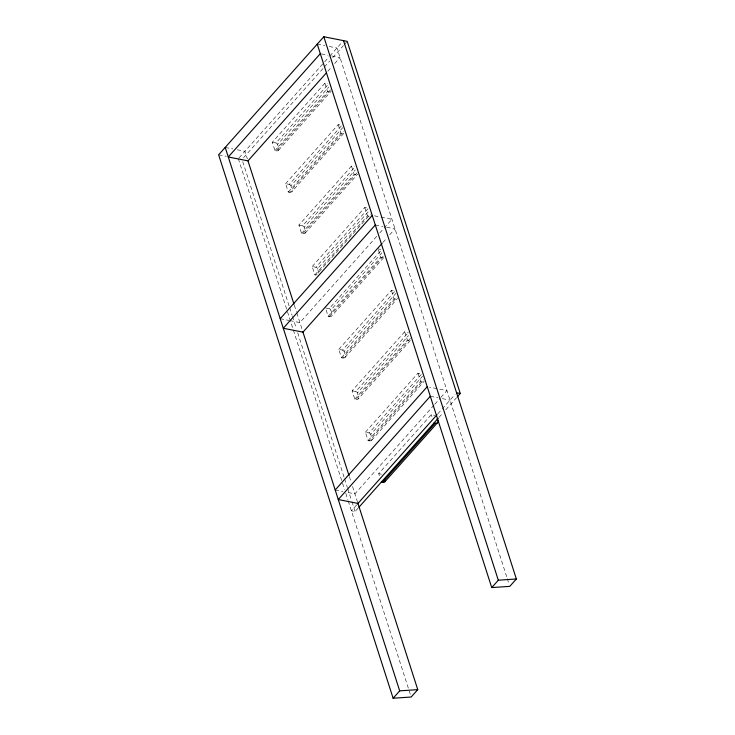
<?xml version="1.0" encoding="UTF-8"?>
<svg xmlns="http://www.w3.org/2000/svg" width="735" height="735" viewBox="0 0 735 735"><rect width="100%" height="100%" fill="white"/><g stroke="black" fill="none" stroke-linecap="round" stroke-linejoin="round"><path stroke-width="0.55" stroke-dasharray="3.67 2.76" d="M239.068 157.85L329.041 56.88M329.804 56.025L342.06 42.272M243.561 157.685L323.593 67.877M324.356 67.023L329.684 61.033M332.735 57.615L343.41 45.634M344.173 44.78L346.461 42.217M327.856 71.231L331.66 66.968M334.701 63.55L340.02 57.578L329.078 55.419M330.585 89.826L276.213 150.85L274.982 150.601L272.29 142.232L324.888 83.211L327.654 83.762M272.29 142.232L275.983 142.957L327.819 84.801M276.213 150.85A4.585 2.701 41.7 0 0 278.758 147.983L277.6 144.4L328.674 87.088M274.982 150.601L327.571 91.581L328.802 91.829A4.585 2.701 41.7 0 0 330.493 91.71M278.482 150.307L331.081 91.287M285.593 183.658L338.183 124.638L341.885 125.373L289.287 184.393L285.593 183.658L288.276 192.028L289.507 192.276L343.888 131.253M289.507 192.276A4.585 2.701 41.7 0 0 292.052 189.419L290.904 185.826L342.731 127.66M288.276 192.028L340.875 133.007L342.106 133.255A4.585 2.701 41.7 0 0 344.384 132.713L291.786 191.734M357.182 172.679L302.811 233.702L301.58 233.464L298.897 225.085L351.486 166.073L354.261 166.615M298.897 225.085L302.59 225.82L355.18 166.799M302.811 233.702A4.585 2.701 41.7 0 0 305.356 230.845L304.207 227.253L355.271 169.95M301.58 233.464L354.178 174.443L355.409 174.682A4.585 2.701 41.7 0 0 357.1 174.562M305.089 233.17L357.679 174.149M312.191 266.52L364.79 207.5L368.483 208.225L315.894 267.246L312.191 266.52L314.883 274.89L316.114 275.129L370.486 214.105M318.825 273.172A4.585 2.701 41.7 0 0 318.659 272.272L317.502 268.679L369.337 210.522M314.883 274.89L367.472 215.869L368.704 216.108A4.585 2.701 41.7 0 0 369.622 216.173M376.733 236.367L299.908 322.582L290.059 320.635M379.774 232.949L391.948 219.296L380.996 217.137M382.843 242.522L386.647 238.25M389.688 234.832L395.017 228.861L384.074 226.702M325.495 307.947L329.188 308.672L381.787 249.652M326.165 310.041L328.187 316.316L329.418 316.555A4.585 2.701 41.7 0 0 331.954 313.698L330.805 310.115L381.878 252.803M328.187 316.316L380.776 257.296L382.007 257.535A4.585 2.701 41.7 0 0 384.286 257.002L331.687 316.022M329.418 316.555L383.789 255.532M338.798 349.373L391.387 290.353L395.081 291.078L342.492 350.099L338.798 349.373L341.481 357.743L342.712 357.982L397.093 296.958M342.712 357.982A4.585 2.701 41.7 0 0 345.257 355.124L344.109 351.541L395.935 293.375M341.481 357.743L394.079 298.722L395.311 298.97A4.585 2.701 41.7 0 0 397.001 298.851M344.991 357.449L397.589 298.428M410.387 338.394L356.016 399.417L354.784 399.169L352.102 390.799L404.691 331.779L408.384 332.505M352.102 390.799L355.795 391.525L407.622 333.368M356.016 399.417A4.585 2.701 41.7 0 0 358.561 396.551L357.412 392.968L408.476 335.656M354.784 399.169L407.383 340.149L408.614 340.397A4.585 2.701 41.7 0 0 410.883 339.855L358.294 398.875M365.396 432.226L417.994 373.205L421.688 373.94L369.089 432.961L365.396 432.226L368.088 440.596L369.319 440.844L423.691 379.82M369.319 440.844A4.585 2.701 41.7 0 0 371.864 437.986L370.706 434.394L422.542 376.228M368.088 440.596L420.677 381.575L421.908 381.823A4.585 2.701 41.7 0 0 423.608 381.704M371.598 440.302L424.187 381.29M434.008 405.095L354.904 493.865L347.242 492.358M434.771 404.241L440.09 398.26M440.853 397.414L446.935 390.579L429.424 387.134M379.37 475.747L378.7 473.662L431.298 414.641L434.991 415.367M356.732 504.826L351.394 510.807L355.088 511.542L358.138 508.115M437.839 413.805L455.057 394.484M438.933 417.452L442.746 413.171M445.796 409.753L456.472 397.773M317.244 44.128L324.907 45.634M329.289 46.498L336.952 48.005L506.985 577.609M321.415 53.912L327.985 55.208M225.213 147.413L232.876 148.92M237.249 149.784L244.911 151.291L247.364 158.935M218.635 154.791L226.297 156.298M374.427 215.842L379.903 216.926M375.309 224.983L382.972 226.49M378.093 248.926L380.859 249.468M280.2 318.696L288.956 320.423M430.306 396.266L437.968 397.773M442.351 398.636L450.013 400.143M378.7 473.662L381.474 474.204M335.197 489.988L342.859 491.495M507.334 578.702L509.089 584.16M324.888 83.211L327.571 91.581M338.183 124.638L340.875 133.007M351.486 166.073L354.178 174.443M364.79 207.5L367.472 215.869M378.424 249.973L380.776 257.296M391.387 290.353L394.079 298.722M404.691 331.779L407.383 340.149M417.994 373.205L420.677 381.575M431.298 414.641L431.969 416.727M294.349 305.264L296.444 311.815M296.802 312.899L302.636 331.081M349.391 476.693L351.137 482.16M352.543 486.524L357.449 501.812M242.734 161.581L289.287 306.578M289.636 307.671L292.089 315.297M292.438 316.39L296.288 328.38M297.684 332.744L344.237 477.741M344.586 478.834L347.389 487.553M347.738 488.646L351.587 500.636M351.946 501.729L355.088 511.542M238.342 158.668L344.568 489.538M345.799 493.369L347.894 499.91M348.243 500.994L411.177 697.01M369.089 432.961A1.525 0.9 41.7 0 1 370.706 434.394M355.795 391.525A1.525 0.9 41.7 0 1 357.412 392.968M342.492 350.099A1.525 0.9 41.7 0 1 344.109 351.541M329.188 308.672A1.525 0.9 41.7 0 1 330.805 310.115M315.894 267.246A1.525 0.9 41.7 0 1 317.502 268.679M302.59 225.82A1.525 0.9 41.7 0 1 304.207 227.253M289.287 184.393A1.525 0.9 41.7 0 1 290.904 185.826M275.983 142.957A1.525 0.9 41.7 0 1 277.6 144.4"/><path stroke-width="1.1" d="M457.225 396.918L460.275 393.501L347.223 41.362L323.823 36.75L218.635 154.791L393.124 698.25L411.177 697.01L417.756 689.632L357.798 502.905M320.322 53.692L228.282 156.978L247.98 160.864L326.331 72.94M280.2 318.696L372.241 215.41M375.309 224.983L283.278 328.26L302.976 332.146L382.081 243.377M335.197 489.988L427.237 386.702M430.306 396.266L338.265 499.552L357.973 503.429M357.495 503.971L437.077 414.659M358.9 507.26L438.17 418.307M381.392 482.031L382.623 482.27L435.212 423.25A4.585 2.701 41.7 0 0 437.757 420.392L437.178 418.601M384.892 481.737L437.49 422.717M393.124 698.25L399.693 690.872L417.756 689.632M317.244 44.128L491.733 587.587L498.312 580.209L516.365 578.969L343.521 40.627M516.365 578.969L509.787 586.346L491.733 587.587M456.582 392.766L460.275 393.501M433.981 423.011L435.212 423.25M323.823 36.75L498.312 580.209M248.072 161.121L293.991 304.171M302.756 331.467L349.033 475.6M225.213 147.413L399.693 690.872M385.333 480.313A4.585 2.701 41.7 0 1 382.623 482.27"/></g></svg>
